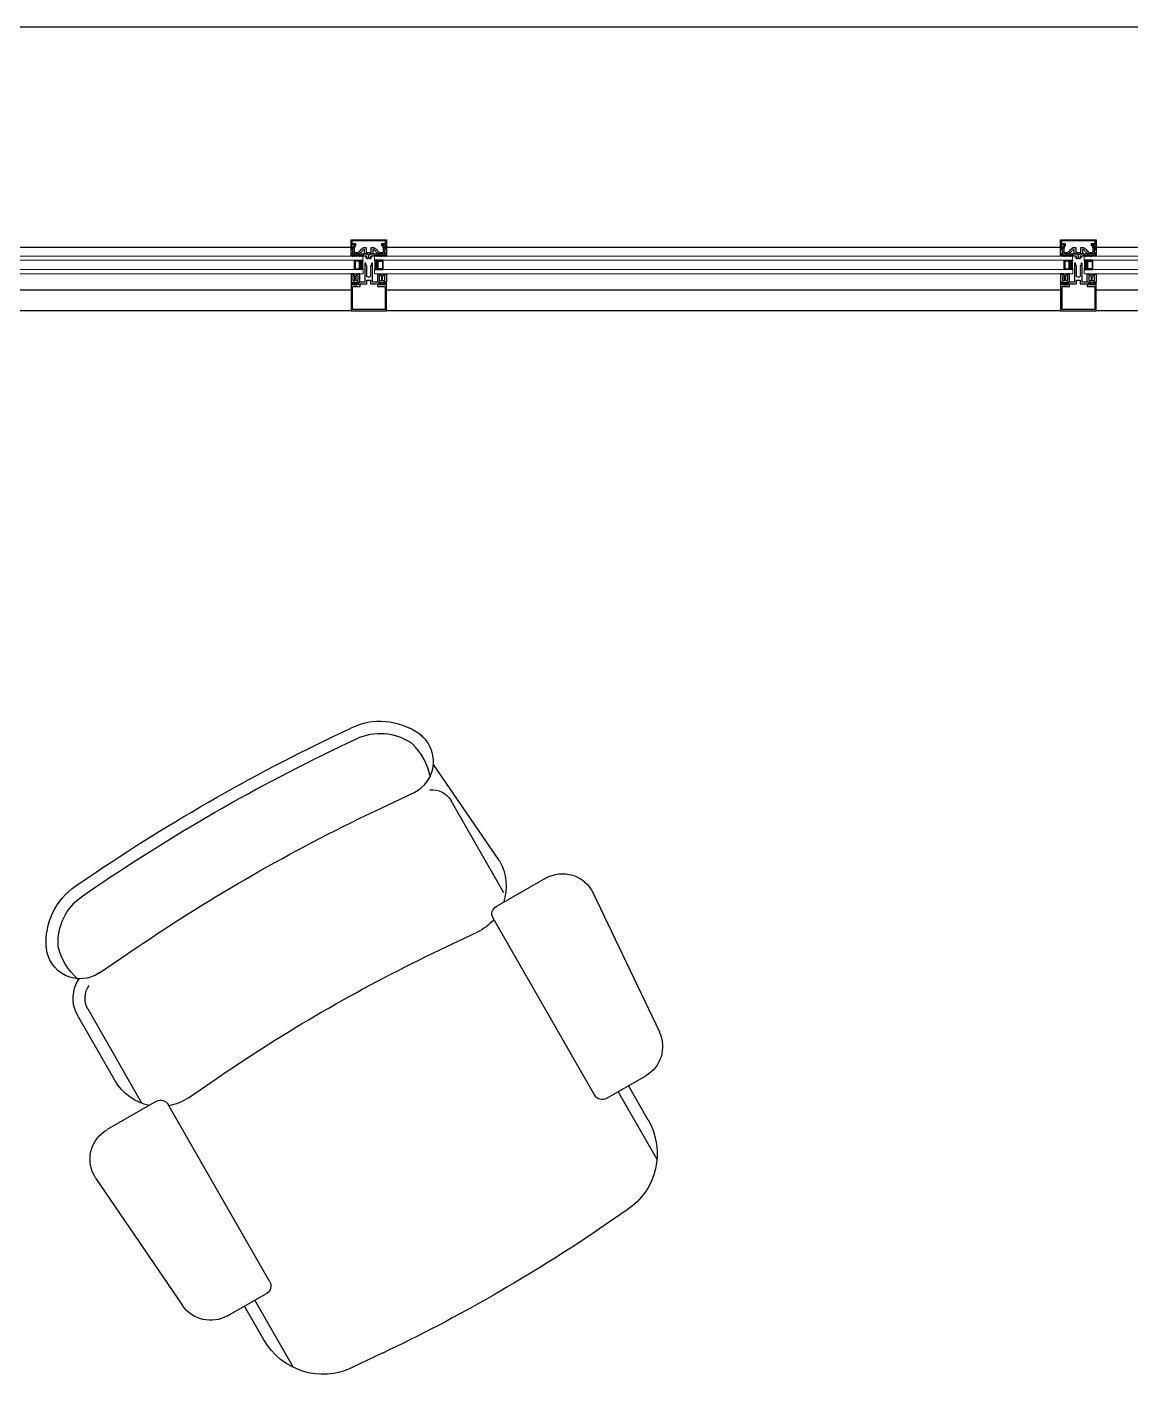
# Model space of a CAD drawing. Header units: centimetres. Extents: x 681015 to 688218, y 3995806 to 4004619.
# Drawn here: x 683878.4 to 684033.9, y 4003256.6 to 4003447.7 of the extents above; entities that cross this region are included whole.
import ezdxf

# ---------------------------------------------------------------- set-up
doc = ezdxf.new("R2010")
doc.units = ezdxf.units.CM
doc.header["$LTSCALE"] = 100
doc.header["$MEASUREMENT"] = 0
doc.linetypes.add('DUZ', pattern=[500, 500])
doc.layers.get('0').update_dxf_attribs({"linetype": 'DUZ'})
for name, color, linetype in [('A-TEFRİŞ 2', 35, 'Continuous'), ('ALM', 113, 'Continuous'), ('DUV', 4, 'Continuous'), ('GOR1', 9, 'Continuous'), ('TARAMA', 54, 'Continuous')]:
    doc.layers.add(name, color=color, linetype=linetype)
doc.layers.add('CAM', color=151, linetype='Continuous', lineweight=15)

# ---------------------------------------------------------------- blocks, each defined once
blk = doc.blocks.new('A$C5FE96F92')
at = {"layer": 'TARAMA'}
h = blk.add_hatch(dxfattribs=at)
h.set_pattern_fill('DOTS', color=4, scale=0.2, style=0)
h.set_pattern_definition([(0, (790.05817, 737.7273), (0.15875, 0.3175), [0, -0.3175])])
edge = h.paths.add_edge_path()
edge.add_line((13, 6.1), (10.8, 4))
edge.add_line((10.8, 4), (2.1, 4))
edge.add_line((2.1, 4), (0, 6.1))
edge.add_line((0, 6.1), (0, 0))
edge.add_arc((6.5, -29.7), 30.4, 77.6638, 102.3361, ccw=False)
edge.add_line((13, 0), (13, 6.1))
at = {"layer": 'TARAMA', "color": 0}
blk.add_lwpolyline([(13, 12.1), (6.9, 12.1), (6.9, 11.1), (12, 11.1), (12, 6.5), (10.4, 5), (2.5, 5), (1, 6.5), (1, 11.1), (6.5, 11.1), (6.5, 12.1), (0, 12.1), (0, 6.1), (2.1, 4), (10.8, 4), (13, 6.1)], close=True, dxfattribs=at)
blk.add_lwpolyline([(13, 6.1), (10.8, 4), (2.1, 4), (0, 6.1), (0, 0, -0.108071), (13, 0)], format="xyb", close=True, dxfattribs=at)
blk = doc.blocks.new('A$C195C4F4A')
at = {"color": 0}
for points in [[(0, 15.4), (0.8, 15.4, -0.275602), (0.9, 15.3, -0.004194), (0.9, 15.3), (1.5, 14.5, 0.280116), (1.7, 14.4), (2.3, 14.4, 0.708972), (2.3, 14.6), (1.7, 15.1, -0.796856), (1.8, 15.4), (2.1, 15.4, -0.115115), (2.3, 15.3), (3.4, 14.5, 0.22004), (3.9, 14.4), (4, 14.4, 0.817314), (4.1, 14.7), (3.2, 15.1, -0.557577), (3.3, 15.4), (3.9, 15.4, -0.094678), (4.2, 15.3), (5.6, 14.9, 0.12718), (5.8, 14.9), (6.6, 14.9, 0.12718), (6.8, 14.9), (8.2, 15.3, -0.094678), (8.5, 15.4), (9.1, 15.4, -0.557577), (9.2, 15.1), (8.3, 14.7, 0.817314), (8.4, 14.4), (8.5, 14.4, 0.22004), (9, 14.5), (10.1, 15.3, -0.115115), (10.3, 15.4), (10.6, 15.4, -0.796856), (10.7, 15.1), (10.1, 14.6, 0.708972), (10.1, 14.4), (10.7, 14.4, 0.280116), (10.9, 14.5), (11.5, 15.3, -0.28012), (11.6, 15.4), (12.4, 15.4), (12.4, 3.4), (11.6, 3.4), (9.4, 3.8, 0.414214), (9.2, 3.6), (9.2, 2.1, 0.488737), (9.4, 2), (10.6, 2.3, -0.590166), (10.8, 2.1), (10.4, 1.5), (7.9, 0, -0.078055), (7.8, 0), (4.6, 0, -0.078055), (4.5, 0), (2, 1.5), (1.6, 2.1, -0.590166), (1.7, 2.3), (2.9, 2, 0.488737), (3.2, 2.1), (3.2, 3.6, 0.414214), (3, 3.8), (0.8, 3.4), (0, 3.4)], [(2.5, 6.6), (2.5, 12, -0.414214), (3.5, 13), (4.5, 13, -0.414214), (5.5, 12), (5.5, 6.6, -0.414214), (4.5, 5.6), (3.5, 5.6, -0.414214)], [(4.2, 2.7), (4.2, 1.6, 0.414214), (4.7, 1.1), (7.7, 1.1, 0.414214), (8.2, 1.6), (8.2, 2.7, 0.414214), (7.7, 3.2), (4.7, 3.2, 0.414214)], [(6.8, 6.6), (6.8, 12, -0.414214), (7.8, 13), (8.8, 13, -0.414214), (9.8, 12), (9.8, 6.6, -0.414214), (8.8, 5.6), (7.8, 5.6, -0.414214)]]:
    blk.add_lwpolyline(points, format="xyb", close=True, dxfattribs=at)

msp = doc.modelspace()

# ---------------------------------------------------------------- linework, layer by layer
for points in [[(683926.19, 4003415.94), (683926.89, 4003415.94), (683926.89, 4003416.63), (683927.27, 4003416.63, -0.142905), (683927.73, 4003416.23, 0.157661), (683928.11, 4003415.95), (683928.53, 4003415.95, 0.459998), (683928.6, 4003416.01), (683928.6, 4003416.51), (683928.46, 4003416.9), (683928.39, 4003416.9), (683928.39, 4003417.05), (683928.56, 4003417.05), (683928.84, 4003416.29), (683928.84, 4003416.28), (683928.84, 4003416.27, 0.105867), (683928.78, 4003416.13, 0.126455), (683928.79, 4003416.01), (683928.89, 4003415.74), (683928.83, 4003415.74), (683928.82, 4003415.72), (683928.79, 4003415.76), (683928.76, 4003415.72), (683928.73, 4003415.76), (683928.7, 4003415.72), (683928.67, 4003415.76), (683928.64, 4003415.72), (683928.61, 4003415.76), (683928.58, 4003415.72), (683928.55, 4003415.76), (683928.52, 4003415.72), (683928.49, 4003415.76), (683928.46, 4003415.72), (683928.43, 4003415.76), (683928.4, 4003415.72), (683928.37, 4003415.76), (683928.34, 4003415.72), (683928.31, 4003415.76), (683928.28, 4003415.72), (683928.25, 4003415.76), (683928.22, 4003415.72), (683928.19, 4003415.76), (683928.17, 4003415.74), (683928.06, 4003415.74, -0.212081), (683927.55, 4003416.03, 0.116538), (683927.25, 4003416.35), (683927.14, 4003416.35), (683927.14, 4003415.89), (683927.14, 4003415.89, -0.797123), (683927.14, 4003415.89), (683927.14, 4003415.89), (683927.27, 4003415.79, -0.797123), (683927.27, 4003415.74), (683927.27, 4003415.74), (683927.27, 4003415.74), (683926.76, 4003415.74), (683926.76, 4003415.74), (683926.76, 4003415.74, 0.253164), (683926.68, 4003415.69, -0.253164), (683926.54, 4003415.62, -0.253164), (683926.4, 4003415.69, 0.253164), (683926.32, 4003415.74), (683926.32, 4003415.74), (683926.32, 4003415.74), (683925.81, 4003415.74), (683925.81, 4003415.74), (683925.81, 4003415.74, -0.797123), (683925.81, 4003415.79), (683925.94, 4003415.89), (683925.94, 4003415.89, -0.797123), (683925.94, 4003415.89), (683925.94, 4003415.89), (683925.94, 4003416.35), (683925.84, 4003416.35, 0.116538), (683925.53, 4003416.03, -0.212081), (683925.02, 4003415.74), (683924.91, 4003415.74), (683924.9, 4003415.76), (683924.87, 4003415.72), (683924.84, 4003415.76), (683924.81, 4003415.72), (683924.78, 4003415.76), (683924.75, 4003415.72), (683924.72, 4003415.76), (683924.69, 4003415.72), (683924.66, 4003415.76), (683924.63, 4003415.72), (683924.6, 4003415.76), (683924.57, 4003415.72), (683924.54, 4003415.76), (683924.51, 4003415.72), (683924.48, 4003415.76), (683924.45, 4003415.72), (683924.42, 4003415.76), (683924.39, 4003415.72), (683924.36, 4003415.76), (683924.33, 4003415.72), (683924.3, 4003415.76), (683924.27, 4003415.72), (683924.25, 4003415.74), (683924.19, 4003415.74), (683924.29, 4003416.01, 0.126455), (683924.3, 4003416.13, 0.105867), (683924.24, 4003416.27), (683924.24, 4003416.28), (683924.24, 4003416.29), (683924.52, 4003417.05), (683924.69, 4003417.05), (683924.69, 4003416.9), (683924.62, 4003416.9), (683924.48, 4003416.51), (683924.48, 4003416.01, 0.459998), (683924.55, 4003415.95), (683924.97, 4003415.95, 0.157661), (683925.35, 4003416.23, -0.142905), (683925.82, 4003416.63), (683926.19, 4003416.63), (683926.19, 4003415.94)], [(684026.19, 4003415.94), (684026.89, 4003415.94), (684026.89, 4003416.63), (684027.27, 4003416.63, -0.142905), (684027.73, 4003416.23, 0.157661), (684028.11, 4003415.95), (684028.53, 4003415.95, 0.459998), (684028.6, 4003416.01), (684028.6, 4003416.51), (684028.46, 4003416.9), (684028.39, 4003416.9), (684028.39, 4003417.05), (684028.56, 4003417.05), (684028.84, 4003416.29), (684028.84, 4003416.28), (684028.84, 4003416.27, 0.105867), (684028.78, 4003416.13, 0.126455), (684028.79, 4003416.01), (684028.89, 4003415.74), (684028.83, 4003415.74), (684028.82, 4003415.72), (684028.79, 4003415.76), (684028.76, 4003415.72), (684028.73, 4003415.76), (684028.7, 4003415.72), (684028.67, 4003415.76), (684028.64, 4003415.72), (684028.61, 4003415.76), (684028.58, 4003415.72), (684028.55, 4003415.76), (684028.52, 4003415.72), (684028.49, 4003415.76), (684028.46, 4003415.72), (684028.43, 4003415.76), (684028.4, 4003415.72), (684028.37, 4003415.76), (684028.34, 4003415.72), (684028.31, 4003415.76), (684028.28, 4003415.72), (684028.25, 4003415.76), (684028.22, 4003415.72), (684028.19, 4003415.76), (684028.17, 4003415.74), (684028.06, 4003415.74, -0.212081), (684027.55, 4003416.03, 0.116538), (684027.25, 4003416.35), (684027.14, 4003416.35), (684027.14, 4003415.89), (684027.14, 4003415.89, -0.797123), (684027.14, 4003415.89), (684027.14, 4003415.89), (684027.27, 4003415.79, -0.797123), (684027.27, 4003415.74), (684027.27, 4003415.74), (684027.27, 4003415.74), (684026.76, 4003415.74), (684026.76, 4003415.74), (684026.76, 4003415.74, 0.253164), (684026.68, 4003415.69, -0.253164), (684026.54, 4003415.62, -0.253164), (684026.4, 4003415.69, 0.253164), (684026.32, 4003415.74), (684026.32, 4003415.74), (684026.32, 4003415.74), (684025.81, 4003415.74), (684025.81, 4003415.74), (684025.81, 4003415.74, -0.797123), (684025.81, 4003415.79), (684025.94, 4003415.89), (684025.94, 4003415.89, -0.797123), (684025.94, 4003415.89), (684025.94, 4003415.89), (684025.94, 4003416.35), (684025.84, 4003416.35, 0.116538), (684025.53, 4003416.03, -0.212081), (684025.02, 4003415.74), (684024.91, 4003415.74), (684024.9, 4003415.76), (684024.87, 4003415.72), (684024.84, 4003415.76), (684024.81, 4003415.72), (684024.78, 4003415.76), (684024.75, 4003415.72), (684024.72, 4003415.76), (684024.69, 4003415.72), (684024.66, 4003415.76), (684024.63, 4003415.72), (684024.6, 4003415.76), (684024.57, 4003415.72), (684024.54, 4003415.76), (684024.51, 4003415.72), (684024.48, 4003415.76), (684024.45, 4003415.72), (684024.42, 4003415.76), (684024.39, 4003415.72), (684024.36, 4003415.76), (684024.33, 4003415.72), (684024.3, 4003415.76), (684024.27, 4003415.72), (684024.25, 4003415.74), (684024.19, 4003415.74), (684024.29, 4003416.01, 0.126455), (684024.3, 4003416.13, 0.105867), (684024.24, 4003416.27), (684024.24, 4003416.28), (684024.24, 4003416.29), (684024.52, 4003417.05), (684024.69, 4003417.05), (684024.69, 4003416.9), (684024.62, 4003416.9), (684024.48, 4003416.51), (684024.48, 4003416.01, 0.459998), (684024.55, 4003415.95), (684024.97, 4003415.95, 0.157661), (684025.35, 4003416.23, -0.142905), (684025.82, 4003416.63), (684026.19, 4003416.63), (684026.19, 4003415.94)]]:
    msp.add_lwpolyline(points, format="xyb")
for points in [[(683926.68, 4003415.69, 0.253164), (683926.68, 4003415.69, -0.253164), (683926.76, 4003415.74), (683928.9, 4003415.74, -0.211017), (683928.91, 4003415.73, 0.38663), (683929.03, 4003415.72, -0.70801), (683929.04, 4003415.72), (683929.04, 4003415.44), (683928.99, 4003415.44), (683928.85, 4003415.54, 0.216707), (683928.77, 4003415.54, 0.471691), (683928.76, 4003415.51), (683928.88, 4003415.39, -0.340332), (683928.86, 4003415.36, -0.372354), (683928.85, 4003415.36), (683928.6, 4003415.54, 0.216707), (683928.52, 4003415.54, 0.471691), (683928.51, 4003415.51), (683928.63, 4003415.39, -0.340332), (683928.62, 4003415.36, -0.372354), (683928.6, 4003415.36), (683928.36, 4003415.54, 0.216707), (683928.27, 4003415.54, 0.471691), (683928.26, 4003415.52), (683928.38, 4003415.39, -0.340332), (683928.37, 4003415.36, -0.372354), (683928.35, 4003415.36), (683928.11, 4003415.54, 0.216707), (683928.03, 4003415.54, 0.471691), (683928.01, 4003415.52), (683928.14, 4003415.39, -0.340332), (683928.12, 4003415.36, -0.372354), (683928.11, 4003415.36), (683927.86, 4003415.54, 0.216707), (683927.78, 4003415.55, 0.471691), (683927.77, 4003415.52), (683927.89, 4003415.39, -0.340332), (683927.87, 4003415.36, -0.372354), (683927.86, 4003415.36), (683927.61, 4003415.54, 0.216707), (683927.53, 4003415.55, 0.471691), (683927.52, 4003415.52), (683927.64, 4003415.39, -0.340332), (683927.63, 4003415.36, -0.372354), (683927.61, 4003415.36), (683927.37, 4003415.54, 0.216707), (683927.28, 4003415.55, 0.471691), (683927.27, 4003415.52), (683927.27, 4003415.44), (683926.79, 4003415.44), (683926.79, 4003415.22), (683926.96, 4003415.29), (683926.93, 4003415.22), (683926.74, 4003415.04, -0.076659), (683926.73, 4003415.04), (683926.69, 4003415.04, -0.414214), (683926.67, 4003415.06), (683926.57, 4003415.41, 0.349501), (683926.57, 4003415.41, 0.796268), (683926.51, 4003415.41), (683926.41, 4003415.06, -0.414214), (683926.39, 4003415.04), (683926.35, 4003415.04, -0.076659), (683926.34, 4003415.04), (683926.15, 4003415.22), (683926.13, 4003415.29), (683926.29, 4003415.22), (683926.29, 4003415.44), (683925.81, 4003415.44), (683925.81, 4003415.52, 0.471691), (683925.8, 4003415.55, 0.216707), (683925.71, 4003415.54), (683925.47, 4003415.36, -0.372354), (683925.46, 4003415.36, -0.340332), (683925.44, 4003415.39), (683925.56, 4003415.52, 0.471691), (683925.55, 4003415.55, 0.216707), (683925.47, 4003415.54), (683925.22, 4003415.36, -0.372354), (683925.21, 4003415.36, -0.340332), (683925.19, 4003415.39), (683925.31, 4003415.52, 0.471691), (683925.3, 4003415.55, 0.216707), (683925.22, 4003415.54), (683924.97, 4003415.36, -0.372354), (683924.96, 4003415.36, -0.340332), (683924.95, 4003415.39), (683925.07, 4003415.52, 0.471691), (683925.06, 4003415.54, 0.216707), (683924.97, 4003415.54), (683924.73, 4003415.36, -0.372354), (683924.71, 4003415.36, -0.340332), (683924.7, 4003415.39), (683924.82, 4003415.52, 0.471691), (683924.81, 4003415.54, 0.216707), (683924.73, 4003415.54), (683924.48, 4003415.36, -0.372354), (683924.47, 4003415.36, -0.340332), (683924.45, 4003415.39), (683924.57, 4003415.51, 0.471691), (683924.56, 4003415.54, 0.216707), (683924.48, 4003415.54), (683924.23, 4003415.36, -0.372354), (683924.22, 4003415.36, -0.340332), (683924.21, 4003415.39), (683924.33, 4003415.51, 0.471691), (683924.31, 4003415.54, 0.216707), (683924.23, 4003415.54), (683924.09, 4003415.44), (683924.04, 4003415.44), (683924.04, 4003415.72, -0.70801), (683924.05, 4003415.72, 0.38663), (683924.17, 4003415.73, -0.211017), (683924.19, 4003415.74), (683926.32, 4003415.74, -0.253164), (683926.4, 4003415.69, 0.541002)], [(684026.68, 4003415.69, 0.253164), (684026.68, 4003415.69, -0.253164), (684026.76, 4003415.74), (684028.9, 4003415.74, -0.211017), (684028.91, 4003415.73, 0.38663), (684029.03, 4003415.72, -0.70801), (684029.04, 4003415.72), (684029.04, 4003415.44), (684028.99, 4003415.44), (684028.85, 4003415.54, 0.216707), (684028.77, 4003415.54, 0.471691), (684028.76, 4003415.51), (684028.88, 4003415.39, -0.340332), (684028.86, 4003415.36, -0.372354), (684028.85, 4003415.36), (684028.6, 4003415.54, 0.216707), (684028.52, 4003415.54, 0.471691), (684028.51, 4003415.51), (684028.63, 4003415.39, -0.340332), (684028.62, 4003415.36, -0.372354), (684028.6, 4003415.36), (684028.36, 4003415.54, 0.216707), (684028.27, 4003415.54, 0.471691), (684028.26, 4003415.52), (684028.38, 4003415.39, -0.340332), (684028.37, 4003415.36, -0.372354), (684028.35, 4003415.36), (684028.11, 4003415.54, 0.216707), (684028.03, 4003415.54, 0.471691), (684028.01, 4003415.52), (684028.14, 4003415.39, -0.340332), (684028.12, 4003415.36, -0.372354), (684028.11, 4003415.36), (684027.86, 4003415.54, 0.216707), (684027.78, 4003415.55, 0.471691), (684027.77, 4003415.52), (684027.89, 4003415.39, -0.340332), (684027.87, 4003415.36, -0.372354), (684027.86, 4003415.36), (684027.61, 4003415.54, 0.216707), (684027.53, 4003415.55, 0.471691), (684027.52, 4003415.52), (684027.64, 4003415.39, -0.340332), (684027.63, 4003415.36, -0.372354), (684027.61, 4003415.36), (684027.37, 4003415.54, 0.216707), (684027.28, 4003415.55, 0.471691), (684027.27, 4003415.52), (684027.27, 4003415.44), (684026.79, 4003415.44), (684026.79, 4003415.22), (684026.96, 4003415.29), (684026.93, 4003415.22), (684026.74, 4003415.04, -0.076659), (684026.73, 4003415.04), (684026.69, 4003415.04, -0.414214), (684026.67, 4003415.06), (684026.57, 4003415.41, 0.349501), (684026.57, 4003415.41, 0.796268), (684026.51, 4003415.41), (684026.41, 4003415.06, -0.414214), (684026.39, 4003415.04), (684026.35, 4003415.04, -0.076659), (684026.34, 4003415.04), (684026.15, 4003415.22), (684026.13, 4003415.29), (684026.29, 4003415.22), (684026.29, 4003415.44), (684025.81, 4003415.44), (684025.81, 4003415.52, 0.471691), (684025.8, 4003415.55, 0.216707), (684025.71, 4003415.54), (684025.47, 4003415.36, -0.372354), (684025.46, 4003415.36, -0.340332), (684025.44, 4003415.39), (684025.56, 4003415.52, 0.471691), (684025.55, 4003415.55, 0.216707), (684025.47, 4003415.54), (684025.22, 4003415.36, -0.372354), (684025.21, 4003415.36, -0.340332), (684025.19, 4003415.39), (684025.31, 4003415.52, 0.471691), (684025.3, 4003415.55, 0.216707), (684025.22, 4003415.54), (684024.97, 4003415.36, -0.372354), (684024.96, 4003415.36, -0.340332), (684024.95, 4003415.39), (684025.07, 4003415.52, 0.471691), (684025.06, 4003415.54, 0.216707), (684024.97, 4003415.54), (684024.73, 4003415.36, -0.372354), (684024.71, 4003415.36, -0.340332), (684024.7, 4003415.39), (684024.82, 4003415.52, 0.471691), (684024.81, 4003415.54, 0.216707), (684024.73, 4003415.54), (684024.48, 4003415.36, -0.372354), (684024.47, 4003415.36, -0.340332), (684024.45, 4003415.39), (684024.57, 4003415.51, 0.471691), (684024.56, 4003415.54, 0.216707), (684024.48, 4003415.54), (684024.23, 4003415.36, -0.372354), (684024.22, 4003415.36, -0.340332), (684024.2, 4003415.39), (684024.33, 4003415.51, 0.471691), (684024.31, 4003415.54, 0.216707), (684024.23, 4003415.54), (684024.09, 4003415.44), (684024.04, 4003415.44), (684024.04, 4003415.72, -0.70801), (684024.05, 4003415.72, 0.38663), (684024.17, 4003415.73, -0.211017), (684024.19, 4003415.74), (684026.32, 4003415.74, -0.253164), (684026.4, 4003415.69, 0.541002)]]:
    msp.add_lwpolyline(points, format="xyb", close=True)
at = {"layer": 'A-TEFRİŞ 2'}
for p, q in [((683944.96, 4003330.22), (683935.66, 4003343.79)), ((683927.29, 4003337.16), (683932.94, 4003339.84)), ((683945.59, 4003325.7), (683938.16, 4003338.66)), ((683885.28, 4003326.67), (683887.01, 4003327.85)), ((683944.51, 4003323.77), (683951.46, 4003327.76)), ((683886.23, 4003325.27), (683887.96, 4003326.44)), ((683958.18, 4003325.66), (683967.49, 4003306.09)), ((683958.39, 4003297.15), (683944.06, 4003322.13)), ((683936.57, 4003317.65), (683941.8, 4003320.14)), ((683888.59, 4003314.41), (683893.76, 4003317.93)), ((683890.83, 4003299.18), (683885.51, 4003308.45)), ((683894.57, 4003296.06), (683886.98, 4003309.3)), ((683901.12, 4003296.81), (683905.91, 4003300.07)), ((683965.54, 4003299.87), (683960.03, 4003296.71)), ((683963.15, 4003298.5), (683965.89, 4003293.72)), ((683896.62, 4003296.31), (683889.67, 4003292.32)), ((683961.68, 4003297.65), (683967.13, 4003288.15)), ((683912.59, 4003270.88), (683898.26, 4003295.86)), ((683888.09, 4003285.45), (683900.28, 4003267.54)), ((683962.97, 4003281), (683959.1, 4003278.37)), ((683906.63, 4003266.08), (683912.15, 4003269.24)), ((683911.77, 4003262.67), (683909.02, 4003267.45)), ((683915.95, 4003258.79), (683910.49, 4003268.29)), ((683928.44, 4003260.79), (683924.22, 4003258.78))]:
    msp.add_line(p, q, dxfattribs=at)
for centre, major_axis, start_param, end_param in [((683928.15, 4003340.23), (-9.29, -2.44), 3.853081, 4.900278), ((683928.15, 4003340.22), (5.59, -5.59), 1.752962, 2.80016), ((683930.87, 4003344.18), (-4.64, -1.22), 1.758686, 3.853081), ((683930.88, 4003344.18), (3.39, 3.39), 4.370956, 6.465351), ((683926.56, 4003340.34), (6.24, 6.24), -0.595741, 0.025316), ((683926.56, 4003340.34), (6.24, 6.24), -0.595741, 0.025316)]:
    msp.add_ellipse(centre, major_axis=major_axis, ratio=1, start_param=start_param, end_param=end_param, dxfattribs=at)
at = {"layer": 'A-TEFRİŞ 2', "extrusion": (0, 0, -1)}
for centre, major_axis, ratio, start_param, end_param in [((684035.53, 4003109.59), (224.32, 140.36), 0.997684, 4.674092, 4.835198), ((684035.53, 4003109.59), (222.9, 139.47), 0.997593, 4.674095, 4.835486), ((683935.47, 4003337.11), (2.2, -2.2), 1, 3.820462, 4.97705), ((684035.53, 4003109.59), (178.19, 178.19), 1, 4.900278, 5.053822), ((683938.71, 4003326.64), (5.09, -5.09), 1, -1.306135, -0.461273), ((683953.85, 4003323.59), (3.39, -3.39), 1, 3.406254, 5.053822), ((683890.68, 4003318.73), (6.79, 6.79), 1, 3.853081, 4.900278), ((683890.68, 4003318.73), (5.59, -5.59), 1, 2.282284, 3.329482), ((683945.1, 4003322.73), (0.849, 0.849), 1, 3.406254, 4.97705), ((683938.71, 4003326.64), (5.09, -5.09), 1, -0.076534, 0.341433), ((683885.89, 4003318.38), (3.39, 3.39), 1, 1.758686, 3.853081), ((683891.38, 4003320.16), (6.24, 6.24), 1, 3.075174, 3.696231), ((684035.53, 4003109.59), (162.92, -162.92), 1, 3.329482, 3.483026), ((683889.67, 4003310.84), (3.39, 3.39), 1, 3.406254, 4.548296), ((683889.67, 4003310.84), (2.2, -2.2), 1, 1.835457, 2.9775), ((683963.15, 4003304.03), (3.39, -3.39), 1, -1.229363, 0.264661), ((683897.07, 4003302.76), (5.09, 5.09), 1, 2.554905, 3.406254), ((683897.22, 4003295.27), (0.849, 0.849), 1, 4.97705, 6.547846), ((683897.07, 4003302.76), (5.09, -5.09), 1, 0.187889, 0.605365), ((683959.43, 4003297.75), (0.849, -0.849), 1, 0.264661, 1.835457), ((683892.06, 4003288.15), (3.39, 3.39), 1, 3.329482, 4.97705), ((683957.57, 4003288.94), (6.79, -6.79), 1, -1.306135, 0.187889), ((683829.48, 4003468.85), (162.92, 162.92), 1, 1.758686, 1.912229), ((683911.55, 4003270.28), (0.849, -0.849), 1, -1.306135, 0.264661), ((683904.25, 4003270.24), (3.39, 3.39), 1, 1.835457, 3.329482), ((683920.09, 4003267.45), (6.79, -6.79), 1, 0.341433, 1.835457)]:
    msp.add_ellipse(centre, major_axis=major_axis, ratio=ratio, start_param=start_param, end_param=end_param, dxfattribs=at)
at = {"layer": 'ALM'}
for points in [[(683924.16, 4003417.59), (683924.16, 4003417.59), (683924.16, 4003417.19), (683924.69, 4003417.19), (683924.69, 4003417.07), (683924.16, 4003417.07), (683924.16, 4003416.37), (683924.26, 4003416.2, -0.221695), (683924.28, 4003416), (683924.21, 4003415.76, -0.760324), (683924.04, 4003415.78), (683924.04, 4003417.71), (683924.04, 4003417.71), (683929.04, 4003417.71), (683929.04, 4003415.78, -0.760324), (683928.87, 4003415.76), (683928.8, 4003416, -0.221695), (683928.82, 4003416.2), (683928.92, 4003416.37), (683928.92, 4003417.07), (683928.39, 4003417.07), (683928.39, 4003417.19), (683928.92, 4003417.19), (683928.92, 4003417.59)], [(684024.16, 4003417.59), (684024.16, 4003417.59), (684024.16, 4003417.19), (684024.69, 4003417.19), (684024.69, 4003417.07), (684024.16, 4003417.07), (684024.16, 4003416.37), (684024.26, 4003416.2, -0.221695), (684024.28, 4003416), (684024.21, 4003415.76, -0.760324), (684024.04, 4003415.78), (684024.04, 4003417.71), (684024.04, 4003417.71), (684029.04, 4003417.71), (684029.04, 4003415.78, -0.760324), (684028.87, 4003415.76), (684028.8, 4003416, -0.221695), (684028.82, 4003416.2), (684028.92, 4003416.37), (684028.92, 4003417.07), (684028.39, 4003417.07), (684028.39, 4003417.19), (684028.92, 4003417.19), (684028.92, 4003417.59)], [(683926.29, 4003413.02), (683926.26, 4003413.06), (683926.29, 4003413.09), (683926.26, 4003413.13), (683926.29, 4003413.16), (683926.26, 4003413.2), (683926.29, 4003413.23), (683926.26, 4003413.27), (683926.29, 4003413.3), (683926.26, 4003413.34), (683926.29, 4003413.37), (683926.26, 4003413.41), (683926.29, 4003413.44), (683926.26, 4003413.48), (683926.29, 4003413.51), (683926.26, 4003413.55), (683926.29, 4003413.58), (683926.26, 4003413.62), (683926.29, 4003413.65), (683926.26, 4003413.69), (683926.29, 4003413.72), (683926.26, 4003413.76), (683926.29, 4003413.79), (683926.26, 4003413.83), (683926.29, 4003413.86), (683926.26, 4003413.9), (683926.29, 4003413.93), (683926.26, 4003413.97), (683926.29, 4003414), (683926.26, 4003414.04), (683926.29, 4003414.07, 0.361254), (683926.27, 4003414.09), (683926.12, 4003414.09), (683926.12, 4003414.32), (683926.17, 4003414.32, 0.668179), (683926.18, 4003414.36), (683926.11, 4003414.44), (683925.99, 4003414.44), (683925.99, 4003411.74), (683925.08, 4003411.74), (683924.99, 4003411.66), (683924.99, 4003411.65, 0.414214), (683925.02, 4003411.62), (683925.11, 4003411.62), (683925.11, 4003411.37), (683924.17, 4003411.37), (683924.17, 4003411.62), (683924.27, 4003411.62, 0.414214), (683924.29, 4003411.65), (683924.29, 4003411.66), (683924.21, 4003411.74), (683924.04, 4003411.74), (683924.04, 4003407.71), (683929.04, 4003407.71), (683929.04, 4003411.74), (683928.88, 4003411.74), (683928.79, 4003411.66), (683928.79, 4003411.65, 0.414214), (683928.82, 4003411.62), (683928.91, 4003411.62), (683928.91, 4003411.37), (683927.97, 4003411.37), (683927.97, 4003411.62), (683928.07, 4003411.62, 0.414214), (683928.09, 4003411.65), (683928.09, 4003411.66), (683928.01, 4003411.74), (683927.09, 4003411.74), (683927.09, 4003414.44), (683926.98, 4003414.44), (683926.9, 4003414.36, 0.668179), (683926.92, 4003414.32), (683926.96, 4003414.32), (683926.96, 4003414.09), (683926.85, 4003414.09), (683926.79, 4003414.04), (683926.83, 4003414), (683926.79, 4003413.97), (683926.83, 4003413.93), (683926.79, 4003413.9), (683926.83, 4003413.86), (683926.79, 4003413.83), (683926.83, 4003413.79), (683926.79, 4003413.76), (683926.83, 4003413.72), (683926.79, 4003413.69), (683926.83, 4003413.65), (683926.79, 4003413.62), (683926.83, 4003413.58), (683926.79, 4003413.55), (683926.83, 4003413.51), (683926.79, 4003413.48), (683926.83, 4003413.44), (683926.79, 4003413.41), (683926.83, 4003413.37), (683926.79, 4003413.34), (683926.83, 4003413.3), (683926.79, 4003413.27), (683926.83, 4003413.23), (683926.79, 4003413.2), (683926.83, 4003413.16), (683926.79, 4003413.13), (683926.83, 4003413.09), (683926.79, 4003413.06), (683926.83, 4003413.02), (683926.79, 4003412.99), (683926.83, 4003412.95), (683926.79, 4003412.92), (683926.83, 4003412.88), (683926.79, 4003412.85), (683926.83, 4003412.81), (683926.79, 4003412.78), (683926.83, 4003412.74), (683926.79, 4003412.71), (683926.83, 4003412.67), (683926.79, 4003412.64), (683926.83, 4003412.6), (683926.81, 4003412.58), (683926.58, 4003412.45, -0.267949), (683926.5, 4003412.45), (683926.27, 4003412.58), (683926.29, 4003412.6), (683926.26, 4003412.64), (683926.29, 4003412.67), (683926.26, 4003412.71), (683926.29, 4003412.74), (683926.26, 4003412.78), (683926.29, 4003412.81), (683926.26, 4003412.85), (683926.29, 4003412.88), (683926.26, 4003412.92), (683926.29, 4003412.95), (683926.26, 4003412.99)], [(684026.29, 4003413.02), (684026.26, 4003413.06), (684026.29, 4003413.09), (684026.26, 4003413.13), (684026.29, 4003413.16), (684026.26, 4003413.2), (684026.29, 4003413.23), (684026.26, 4003413.27), (684026.29, 4003413.3), (684026.26, 4003413.34), (684026.29, 4003413.37), (684026.26, 4003413.41), (684026.29, 4003413.44), (684026.26, 4003413.48), (684026.29, 4003413.51), (684026.26, 4003413.55), (684026.29, 4003413.58), (684026.26, 4003413.62), (684026.29, 4003413.65), (684026.26, 4003413.69), (684026.29, 4003413.72), (684026.26, 4003413.76), (684026.29, 4003413.79), (684026.26, 4003413.83), (684026.29, 4003413.86), (684026.26, 4003413.9), (684026.29, 4003413.93), (684026.26, 4003413.97), (684026.29, 4003414), (684026.26, 4003414.04), (684026.29, 4003414.07, 0.361254), (684026.27, 4003414.09), (684026.12, 4003414.09), (684026.12, 4003414.32), (684026.17, 4003414.32, 0.668179), (684026.18, 4003414.36), (684026.11, 4003414.44), (684025.99, 4003414.44), (684025.99, 4003411.74), (684025.08, 4003411.74), (684024.99, 4003411.66), (684024.99, 4003411.65, 0.414214), (684025.02, 4003411.62), (684025.11, 4003411.62), (684025.11, 4003411.37), (684024.17, 4003411.37), (684024.17, 4003411.62), (684024.27, 4003411.62, 0.414214), (684024.29, 4003411.65), (684024.29, 4003411.66), (684024.21, 4003411.74), (684024.04, 4003411.74), (684024.04, 4003407.71), (684029.04, 4003407.71), (684029.04, 4003411.74), (684028.88, 4003411.74), (684028.79, 4003411.66), (684028.79, 4003411.65, 0.414214), (684028.82, 4003411.62), (684028.91, 4003411.62), (684028.91, 4003411.37), (684027.97, 4003411.37), (684027.97, 4003411.62), (684028.07, 4003411.62, 0.414214), (684028.09, 4003411.65), (684028.09, 4003411.66), (684028.01, 4003411.74), (684027.09, 4003411.74), (684027.09, 4003414.44), (684026.98, 4003414.44), (684026.9, 4003414.36, 0.668179), (684026.92, 4003414.32), (684026.96, 4003414.32), (684026.96, 4003414.09), (684026.85, 4003414.09), (684026.79, 4003414.04), (684026.83, 4003414), (684026.79, 4003413.97), (684026.83, 4003413.93), (684026.79, 4003413.9), (684026.83, 4003413.86), (684026.79, 4003413.83), (684026.83, 4003413.79), (684026.79, 4003413.76), (684026.83, 4003413.72), (684026.79, 4003413.69), (684026.83, 4003413.65), (684026.79, 4003413.62), (684026.83, 4003413.58), (684026.79, 4003413.55), (684026.83, 4003413.51), (684026.79, 4003413.48), (684026.83, 4003413.44), (684026.79, 4003413.41), (684026.83, 4003413.37), (684026.79, 4003413.34), (684026.83, 4003413.3), (684026.79, 4003413.27), (684026.83, 4003413.23), (684026.79, 4003413.2), (684026.83, 4003413.16), (684026.79, 4003413.13), (684026.83, 4003413.09), (684026.79, 4003413.06), (684026.83, 4003413.02), (684026.79, 4003412.99), (684026.83, 4003412.95), (684026.79, 4003412.92), (684026.83, 4003412.88), (684026.79, 4003412.85), (684026.83, 4003412.81), (684026.79, 4003412.78), (684026.83, 4003412.74), (684026.79, 4003412.71), (684026.83, 4003412.67), (684026.79, 4003412.64), (684026.83, 4003412.6), (684026.81, 4003412.58), (684026.58, 4003412.45, -0.267949), (684026.5, 4003412.45), (684026.27, 4003412.58), (684026.29, 4003412.6), (684026.26, 4003412.64), (684026.29, 4003412.67), (684026.26, 4003412.71), (684026.29, 4003412.74), (684026.26, 4003412.78), (684026.29, 4003412.81), (684026.26, 4003412.85), (684026.29, 4003412.88), (684026.26, 4003412.92), (684026.29, 4003412.95), (684026.26, 4003412.99)], [(683924.24, 4003411.17), (683925.31, 4003411.17), (683925.31, 4003411.54), (683926.29, 4003411.54), (683926.29, 4003412.04), (683926.79, 4003412.04), (683926.79, 4003411.54), (683927.77, 4003411.54), (683927.77, 4003411.17), (683928.84, 4003411.17), (683928.84, 4003411.17, 1), (683928.84, 4003411.17), (683928.84, 4003407.91, 1), (683928.84, 4003407.91), (683928.84, 4003407.91), (683924.24, 4003407.91), (683924.24, 4003407.91, 1), (683924.24, 4003407.91), (683924.24, 4003411.17, 1), (683924.24, 4003411.17)], [(684024.24, 4003411.17), (684025.31, 4003411.17), (684025.31, 4003411.54), (684026.29, 4003411.54), (684026.29, 4003412.04), (684026.79, 4003412.04), (684026.79, 4003411.54), (684027.77, 4003411.54), (684027.77, 4003411.17), (684028.84, 4003411.17), (684028.84, 4003411.17, 1), (684028.84, 4003411.17), (684028.84, 4003407.91, 1), (684028.84, 4003407.91), (684028.84, 4003407.91), (684024.24, 4003407.91), (684024.24, 4003407.91, 1), (684024.24, 4003407.91), (684024.24, 4003411.17, 1), (684024.24, 4003411.17)]]:
    msp.add_lwpolyline(points, format="xyb", close=True, dxfattribs=at)
at = {"layer": 'CAM', "lineweight": 20}
for points in [[(683827.35, 4003414.84), (683827.35, 4003415.44), (683925.64, 4003415.44, -0.414498), (683925.73, 4003415.35), (683925.73, 4003414.84), (683827.35, 4003414.84)], [(683927.35, 4003414.84), (683927.35, 4003415.44), (684025.64, 4003415.44, -0.414498), (684025.73, 4003415.35), (684025.73, 4003414.84), (683927.35, 4003414.84)], [(684027.35, 4003414.84), (684027.35, 4003415.44), (684125.64, 4003415.44, -0.414498), (684125.73, 4003415.35), (684125.73, 4003414.84), (684027.35, 4003414.84)]]:
    msp.add_lwpolyline(points, format="xyb", dxfattribs=at)
for points in [[(683827.35, 4003412.94), (683827.35, 4003413.54), (683925.74, 4003413.54), (683925.74, 4003412.94), (683827.35, 4003412.94)], [(683927.35, 4003412.94), (683927.35, 4003413.54), (684025.74, 4003413.54), (684025.74, 4003412.94), (683927.35, 4003412.94)], [(684027.35, 4003412.94), (684027.35, 4003413.54), (684125.74, 4003413.54), (684125.74, 4003412.94), (684027.35, 4003412.94)]]:
    msp.add_lwpolyline(points, dxfattribs=at)
at = {"layer": 'DUV'}
msp.add_line((685029.04, 4003447.71), (682674.04, 4003447.71), dxfattribs=at)
at = {"layer": 'GOR1'}
for p, q in [((683924.04, 4003416.64), (683829.04, 4003416.64)), ((684024.04, 4003416.64), (683929.04, 4003416.64)), ((684124.04, 4003416.64), (684029.04, 4003416.64)), ((683829.04, 4003410.68), (683924.04, 4003410.68)), ((683929.04, 4003410.68), (684024.04, 4003410.68)), ((684029.04, 4003410.68), (684124.04, 4003410.68)), ((683924.04, 4003407.71), (683829.04, 4003407.71)), ((684024.04, 4003407.71), (683929.04, 4003407.71)), ((684124.04, 4003407.71), (684029.04, 4003407.71))]:
    msp.add_line(p, q, dxfattribs=at)

# ---------------------------------------------------------------- block references
at = {"yscale": 0.1000000005587935}
for p, xscale, zscale, rotation in [((683925.73, 4003414.84), -0.1000000005587935, 0.1, 89.99999999999912), ((683927.35, 4003414.84), 0.1000000005587935, 0.1000000005587935, 270), ((684025.73, 4003414.84), -0.1000000005587935, 0.1, 89.99999999999912), ((684027.35, 4003414.84), 0.1000000005587935, 0.1000000005587935, 270)]:
    msp.add_blockref('A$C5FE96F92', p, dxfattribs=dict(at, xscale=xscale, zscale=zscale, rotation=rotation))
at = {"linetype": 'ByBlock', "yscale": 0.1000000005587935}
for p, xscale, zscale in [((683925.28, 4003411.4), -0.1000000005587935, 0.1), ((683927.8, 4003411.4), 0.1000000005587935, 0.1000000005587935), ((684025.28, 4003411.4), -0.1000000005587935, 0.1), ((684027.8, 4003411.4), 0.1000000005587935, 0.1000000005587935)]:
    msp.add_blockref('A$C195C4F4A', p, dxfattribs=dict(at, xscale=xscale, zscale=zscale))

doc.saveas('drawing.dxf')
